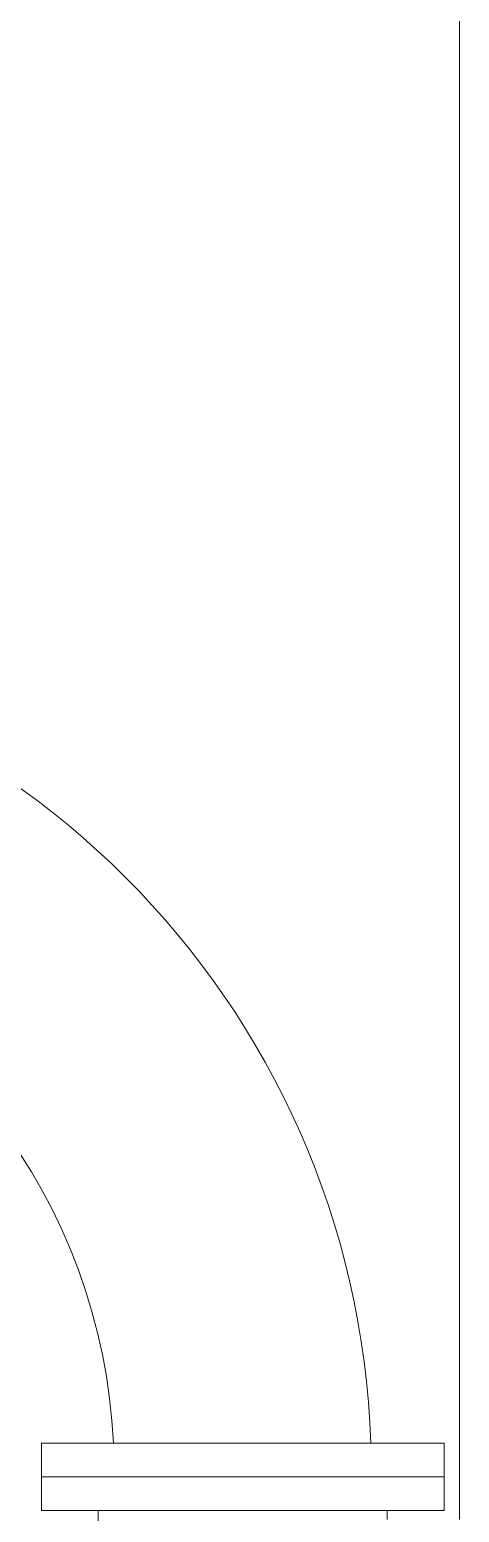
# Model space of a CAD drawing. Header units: metres. Extents: x 0 to 63075, y 0 to 44550.
# Drawn here: x 41000 to 41366, y 32258 to 33520 of the extents above; entities that cross this region are included whole.
import ezdxf

# ---------------------------------------------------------------- set-up
doc = ezdxf.new("R2010")
doc.units = ezdxf.units.M
doc.header["$LTSCALE"] = 75
doc.layers.add('SDM', color=7, linetype='Continuous')
doc.layers.add('SL1', color=8, linetype='Continuous')

# ---------------------------------------------------------------- blocks, each defined once
blk = doc.blocks.new('A$C5138bbe7')
at = {"layer": 'SL1', "lineweight": 0, "extrusion": (-6.89019e-16, 1, 0)}
for p, q in [((28954.7, 4821.7), (28954.7, 6558.2)), ((28598.8, 4886.5), (28598.8, 4829.4)), ((28941.7, 4886.5), (28598.8, 4886.5)), ((28941.7, 4886.5), (28598.8, 4886.5)), ((28941.7, 4886.5), (28941.7, 4829.4)), ((28941.7, 4858), (28598.8, 4858)), ((28941.7, 4829.4), (28598.8, 4829.4)), ((28647.2, 4829.4), (28647.2, 4813.6)), ((28893.3, 4829.4), (28893.3, 4821.7))]:
    blk.add_line(p, q, dxfattribs=at)
at = {"layer": 'SL1', "lineweight": 0, "extrusion": (0, 0, -1)}
blk.add_arc((-28165.2, 4863), 714.5, 91.8907, 178.1093, dxfattribs=at)
at = {"layer": 'SL1', "lineweight": 0}
blk.add_arc((28165.2, 4863), 495.5, 2.7273, 71.9067, dxfattribs=at)

msp = doc.modelspace()

# ---------------------------------------------------------------- block references
at = {"layer": 'SDM'}
msp.add_blockref('A$C5138bbe7', (12411.3, 27430.5), dxfattribs=at)

doc.saveas('drawing.dxf')
